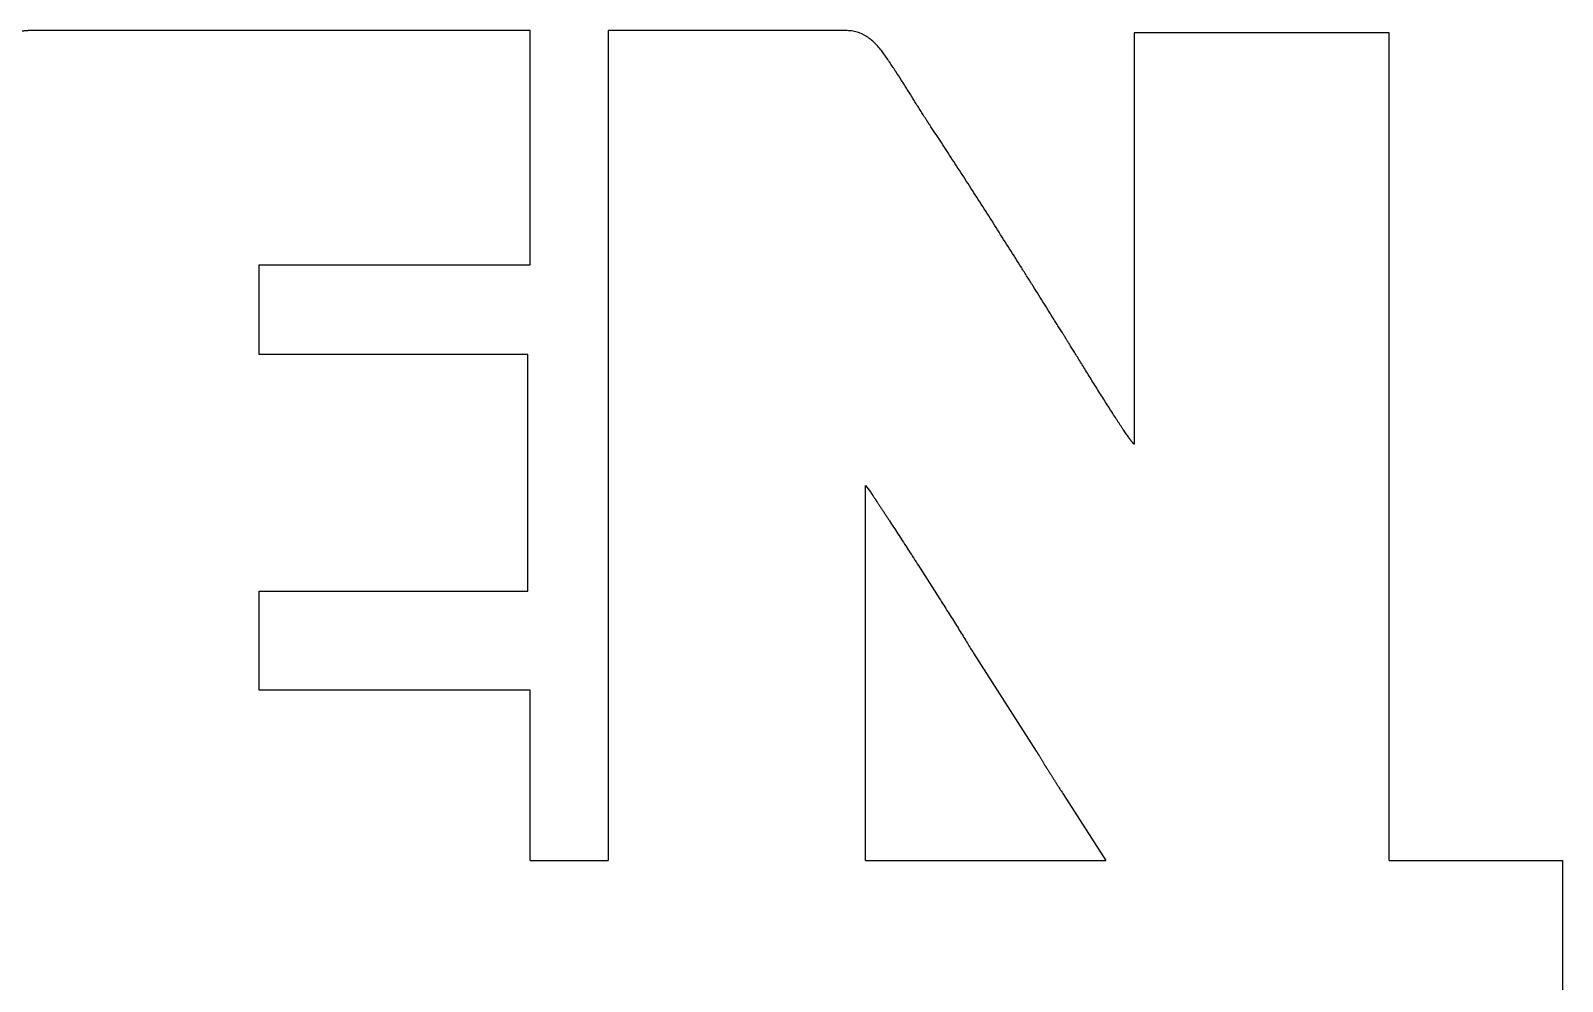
# Model space of a CAD drawing. Header units: millimetres. Extents: x -156 to 4, y -150 to -11.
# Drawn here: x -66.4 to 4.2, y -55.7 to -11.9 of the extents above; entities that cross this region are included whole.
import ezdxf

# ---------------------------------------------------------------- set-up
doc = ezdxf.new("R2010")
doc.units = ezdxf.units.MM
doc.layers.get('0').update_dxf_attribs({"linetype": 'CONTINUOUS'})

msp = doc.modelspace()

# ---------------------------------------------------------------- linework, layer by layer
for p, q in [((-43.406, -22.732), (-43.406, -11.937)), ((-28.801, -11.937), (-39.807, -11.937)), ((-39.807, -11.937), (-39.807, -50.167)), ((-3.824, -12.043), (-15.571, -12.043)), ((-15.571, -12.043), (-15.571, -30.987)), ((-3.824, -50.167), (-3.824, -12.043)), ((-55.894, -26.859), (-55.894, -22.732)), ((-55.894, -22.732), (-43.406, -22.732)), ((-43.511, -26.859), (-55.894, -26.859)), ((-43.511, -37.76), (-43.511, -26.859)), ((-27.954, -50.167), (-27.954, -32.892)), ((-27.954, -32.892), (-27.72, -33.188)), ((-55.894, -42.311), (-55.894, -37.76)), ((-55.894, -37.76), (-43.511, -37.76)), ((-22.975, -40.613), (-20.079, -45.125)), ((-43.406, -42.311), (-55.894, -42.311)), ((-43.406, -50.167), (-43.406, -42.311)), ((-18.853, -47.075), (-16.875, -50.167)), ((-43.406, -50.167), (-39.807, -50.167)), ((-27.954, -50.167), (-16.875, -50.167)), ((-3.824, -50.167), (4.162, -50.167)), ((4.162, -50.167), (4.162, -150.167))]:
    msp.add_line(p, q)
for points, knots in [([(-43.406, -11.937), (-43.736, -11.937), (-44.679, -11.937), (-45.881, -11.937), (-47.334, -11.937), (-48.824, -11.937), (-50.751, -11.937), (-52.812, -11.937), (-54.941, -11.937), (-57.071, -11.937), (-58.814, -11.937), (-60.159, -11.937), (-61.109, -11.937), (-62.009, -11.937), (-62.85, -11.937), (-63.623, -11.937), (-64.32, -11.937), (-64.849, -11.937), (-65.229, -11.937), (-65.477, -11.937), (-65.701, -11.937), (-65.898, -11.937), (-66.067, -11.937), (-66.208, -11.937), (-66.32, -11.937), (-66.394, -11.937), (-66.437, -11.937), (-66.458, -11.937), (-66.47, -11.937), (-66.479, -11.937), (-66.487, -11.937), (-66.501, -11.937), (-66.518, -11.937), (-66.538, -11.938), (-66.565, -11.939), (-66.597, -11.94), (-66.637, -11.943), (-66.675, -11.946), (-66.725, -11.951), (-66.787, -11.959), (-66.859, -11.972), (-66.928, -11.988), (-66.996, -12.006), (-67.081, -12.034), (-67.183, -12.076), (-67.297, -12.138), (-67.401, -12.21), (-67.495, -12.293), (-67.578, -12.387), (-67.651, -12.49), (-67.713, -12.604), (-67.764, -12.727), (-67.804, -12.861), (-67.832, -13.003), (-67.849, -13.155), (-67.853, -13.259), (-67.853, -13.313)], [0, 0, 0, 0, 0.330453, 0.943013, 1.20165, 1.783699, 2.433341, 3.128045, 3.84528, 4.562514, 5.257218, 5.58908, 5.906861, 6.207742, 6.48891, 6.747546, 6.980835, 7.185961, 7.277082, 7.360106, 7.434681, 7.500455, 7.557076, 7.604191, 7.64145, 7.668498, 7.678084, 7.684986, 7.689159, 7.69056, 7.693967, 7.697363, 7.704121, 7.710834, 7.717503, 7.730712, 7.743749, 7.756619, 7.769325, 7.794264, 7.8186, 7.842371, 7.865616, 7.888377, 7.932616, 7.975494, 8.017441, 8.058919, 8.100407, 8.142385, 8.185321, 8.229653, 8.275786, 8.32408, 8.374857, 8.428393, 8.428393, 8.428393, 8.428393]), ([(-26.557, -13.821), (-26.559, -13.817), (-26.564, -13.809), (-26.575, -13.794), (-26.593, -13.766), (-26.619, -13.727), (-26.65, -13.679), (-26.693, -13.613), (-26.747, -13.529), (-26.837, -13.391), (-26.953, -13.215), (-27.1, -13.005), (-27.258, -12.799), (-27.429, -12.603), (-27.598, -12.436), (-27.731, -12.326), (-27.834, -12.25), (-27.923, -12.191), (-28.034, -12.127), (-28.149, -12.071), (-28.27, -12.024), (-28.395, -11.986), (-28.525, -11.958), (-28.661, -11.941), (-28.754, -11.937), (-28.801, -11.937)], [0, 0, 0, 0, 0.004597, 0.009215, 0.018518, 0.037376, 0.056556, 0.076037, 0.115827, 0.156588, 0.240404, 0.326279, 0.413126, 0.500041, 0.586402, 0.650666, 0.672004, 0.714589, 0.757141, 0.799804, 0.842766, 0.886264, 0.930581, 0.976042, 1.023007, 1.023007, 1.023007, 1.023007]), ([(-24.992, -16.277), (-24.992, -16.277), (-24.992, -16.276), (-24.993, -16.275), (-24.994, -16.274), (-24.996, -16.271), (-24.998, -16.268), (-25.001, -16.264), (-25.004, -16.258), (-25.01, -16.25), (-25.017, -16.239), (-25.025, -16.227), (-25.033, -16.214), (-25.045, -16.197), (-25.058, -16.176), (-25.075, -16.151), (-25.092, -16.126), (-25.108, -16.101), (-25.13, -16.067), (-25.157, -16.025), (-25.19, -15.974), (-25.223, -15.923), (-25.266, -15.856), (-25.32, -15.771), (-25.385, -15.669), (-25.449, -15.567), (-25.513, -15.465), (-25.577, -15.363), (-25.662, -15.226), (-25.768, -15.055), (-25.896, -14.85), (-26.025, -14.644), (-26.154, -14.438), (-26.33, -14.162), (-26.465, -13.957), (-26.557, -13.821)], [0, 0, 0, 0, 0.0003151, 0.0006303, 0.0012606, 0.0025212, 0.0037817, 0.0050422, 0.007563, 0.0100836, 0.0151243, 0.0201641, 0.0252032, 0.0302416, 0.0403162, 0.0503879, 0.0604571, 0.0705238, 0.0805881, 0.10071, 0.1208241, 0.1409313, 0.1610326, 0.2012216, 0.2413988, 0.2815719, 0.3217484, 0.3619357, 0.4021411, 0.482635, 0.5632873, 0.6441557, 0.7252986, 0.8067763, 0.9709898, 0.9709898, 0.9709898, 0.9709898]), ([(-18.726, -26.098), (-18.727, -26.096), (-18.729, -26.092), (-18.734, -26.084), (-18.743, -26.071), (-18.755, -26.051), (-18.769, -26.028), (-18.789, -25.997), (-18.813, -25.958), (-18.853, -25.895), (-18.902, -25.816), (-18.961, -25.721), (-19.021, -25.625), (-19.102, -25.496), (-19.204, -25.333), (-19.328, -25.136), (-19.495, -24.869), (-19.707, -24.53), (-19.966, -24.119), (-20.229, -23.701), (-20.495, -23.277), (-20.856, -22.705), (-21.311, -21.985), (-21.859, -21.119), (-22.408, -20.257), (-22.952, -19.407), (-23.486, -18.577), (-24.005, -17.776), (-24.505, -17.012), (-24.832, -16.517), (-24.992, -16.277)], [0, 0, 0, 0, 0.00228, 0.004562, 0.009128, 0.018274, 0.027437, 0.036617, 0.05503, 0.073511, 0.110676, 0.148104, 0.185791, 0.223729, 0.300334, 0.377872, 0.45629, 0.61557, 0.777775, 0.942505, 1.109359, 1.277937, 1.618664, 1.961487, 2.303204, 2.640615, 2.970521, 3.289725, 3.595031, 3.883245, 3.883245, 3.883245, 3.883245]), ([(-15.571, -30.987), (-15.571, -30.987), (-15.571, -30.987), (-15.571, -30.987), (-15.572, -30.987), (-15.572, -30.987), (-15.572, -30.987), (-15.572, -30.987), (-15.572, -30.986), (-15.573, -30.986), (-15.573, -30.986), (-15.574, -30.985), (-15.574, -30.985), (-15.575, -30.984), (-15.576, -30.983), (-15.577, -30.982), (-15.579, -30.981), (-15.58, -30.98), (-15.582, -30.979), (-15.584, -30.977), (-15.587, -30.974), (-15.589, -30.971), (-15.593, -30.968), (-15.599, -30.962), (-15.605, -30.956), (-15.612, -30.948), (-15.619, -30.941), (-15.626, -30.932), (-15.637, -30.92), (-15.651, -30.903), (-15.669, -30.881), (-15.688, -30.857), (-15.708, -30.83), (-15.73, -30.802), (-15.752, -30.772), (-15.784, -30.727), (-15.827, -30.667), (-15.882, -30.59), (-15.94, -30.505), (-16.002, -30.414), (-16.068, -30.317), (-16.136, -30.215), (-16.208, -30.107), (-16.282, -29.994), (-16.358, -29.876), (-16.465, -29.712), (-16.602, -29.499), (-16.771, -29.234), (-16.944, -28.961), (-17.12, -28.683), (-17.295, -28.404), (-17.47, -28.125), (-17.64, -27.851), (-17.856, -27.503), (-18.061, -27.172), (-18.253, -26.862), (-18.379, -26.658), (-18.491, -26.478), (-18.585, -26.324), (-18.653, -26.214), (-18.698, -26.142), (-18.717, -26.112), (-18.726, -26.098)], [0, 0, 0, 0, 0.000015, 0.000029, 0.000059, 0.000118, 0.000177, 0.000236, 0.000356, 0.000476, 0.000719, 0.000966, 0.001216, 0.001469, 0.001987, 0.002519, 0.003064, 0.003623, 0.004197, 0.005385, 0.00663, 0.007931, 0.009287, 0.012167, 0.015268, 0.018591, 0.022132, 0.025891, 0.029866, 0.038454, 0.047881, 0.058129, 0.069181, 0.081019, 0.093624, 0.106979, 0.13586, 0.167512, 0.201784, 0.238523, 0.277576, 0.31879, 0.362011, 0.407085, 0.453859, 0.502178, 0.602836, 0.707826, 0.815912, 0.92586, 1.036435, 1.146401, 1.254523, 1.359563, 1.555458, 1.64384, 1.724197, 1.795293, 1.855891, 1.904754, 1.9244, 1.940648, 1.940648, 1.940648, 1.940648]), ([(-27.72, -33.188), (-27.72, -33.188), (-27.72, -33.189), (-27.719, -33.19), (-27.718, -33.192), (-27.716, -33.195), (-27.713, -33.198), (-27.71, -33.202), (-27.706, -33.208), (-27.7, -33.217), (-27.692, -33.228), (-27.683, -33.241), (-27.674, -33.254), (-27.662, -33.272), (-27.648, -33.293), (-27.631, -33.319), (-27.614, -33.344), (-27.597, -33.37), (-27.575, -33.405), (-27.545, -33.45), (-27.521, -33.487), (-27.509, -33.505)], [0, 0, 0, 0, 0.0003514, 0.0007025, 0.0014036, 0.0028013, 0.0041933, 0.0055797, 0.0083363, 0.0110722, 0.0164861, 0.0218302, 0.0271129, 0.032343, 0.0426796, 0.0529088, 0.0630991, 0.0733187, 0.0836358, 0.1048349, 0.1272415, 0.1272415, 0.1272415, 0.1272415]), ([(-27.509, -33.505), (-27.509, -33.506), (-27.508, -33.507), (-27.506, -33.509), (-27.504, -33.513), (-27.5, -33.519), (-27.495, -33.526), (-27.489, -33.535), (-27.482, -33.547), (-27.469, -33.565), (-27.454, -33.589), (-27.435, -33.617), (-27.416, -33.646), (-27.391, -33.685), (-27.358, -33.734), (-27.319, -33.794), (-27.265, -33.876), (-27.196, -33.981), (-27.111, -34.11), (-27.024, -34.244), (-26.934, -34.381), (-26.81, -34.571), (-26.65, -34.815), (-26.454, -35.118), (-26.251, -35.43), (-26.044, -35.75), (-25.833, -36.077), (-25.547, -36.52), (-25.188, -37.078), (-24.763, -37.744), (-24.349, -38.396), (-24.016, -38.924), (-23.762, -39.329), (-23.584, -39.615), (-23.415, -39.888), (-23.258, -40.145), (-23.112, -40.385), (-23.019, -40.539), (-22.975, -40.613)], [0, 0, 0, 0, 0.000681, 0.001363, 0.002728, 0.005463, 0.008206, 0.010957, 0.016481, 0.022036, 0.033237, 0.044556, 0.055994, 0.067549, 0.091005, 0.114912, 0.139261, 0.18924, 0.240857, 0.294028, 0.348668, 0.404693, 0.520558, 0.640947, 0.765184, 0.89259, 1.022491, 1.154209, 1.420392, 1.685727, 1.944803, 2.192209, 2.309845, 2.422536, 2.529606, 2.630379, 2.724181, 2.810337, 2.810337, 2.810337, 2.810337]), ([(-20.079, -45.125), (-20.078, -45.125), (-20.078, -45.125), (-20.078, -45.126), (-20.077, -45.127), (-20.076, -45.129), (-20.075, -45.131), (-20.073, -45.134), (-20.071, -45.137), (-20.067, -45.142), (-20.063, -45.149), (-20.058, -45.157), (-20.053, -45.164), (-20.046, -45.174), (-20.038, -45.187), (-20.029, -45.202), (-20.017, -45.222), (-20.002, -45.246), (-19.984, -45.274), (-19.967, -45.301), (-19.951, -45.328), (-19.93, -45.364), (-19.905, -45.407), (-19.875, -45.458), (-19.845, -45.509), (-19.815, -45.561), (-19.784, -45.614), (-19.751, -45.668), (-19.716, -45.725), (-19.691, -45.764), (-19.679, -45.783)], [0, 0, 0, 0, 0.0001997, 0.0003993, 0.0007981, 0.0015944, 0.0023889, 0.0031816, 0.0047615, 0.0063344, 0.009459, 0.0125559, 0.0156258, 0.0186692, 0.0246789, 0.0305897, 0.0364064, 0.0477758, 0.0588243, 0.069589, 0.0801071, 0.0904155, 0.1105505, 0.1302883, 0.149922, 0.1697446, 0.1900495, 0.2111312, 0.2332852, 0.2568087, 0.2568087, 0.2568087, 0.2568087]), ([(-19.679, -45.783), (-19.678, -45.784), (-19.677, -45.785), (-19.676, -45.787), (-19.673, -45.791), (-19.67, -45.797), (-19.665, -45.804), (-19.659, -45.813), (-19.652, -45.825), (-19.64, -45.843), (-19.626, -45.866), (-19.608, -45.893), (-19.591, -45.921), (-19.568, -45.957), (-19.539, -46.003), (-19.504, -46.058), (-19.458, -46.13), (-19.401, -46.221), (-19.333, -46.329), (-19.264, -46.437), (-19.196, -46.545), (-19.106, -46.688), (-18.992, -46.865), (-18.9, -47.005), (-18.853, -47.075)], [0, 0, 0, 0, 0.0006811, 0.0013622, 0.0027243, 0.0054478, 0.0081705, 0.0108923, 0.0163336, 0.0217717, 0.0326381, 0.0434919, 0.0543332, 0.065162, 0.0867833, 0.1083569, 0.1298841, 0.1728045, 0.2155543, 0.2581433, 0.3005814, 0.3428786, 0.4270914, 0.5108684, 0.5108684, 0.5108684, 0.5108684])]:
    msp.add_open_spline(points, degree=3, knots=knots)

doc.saveas('drawing.dxf')
